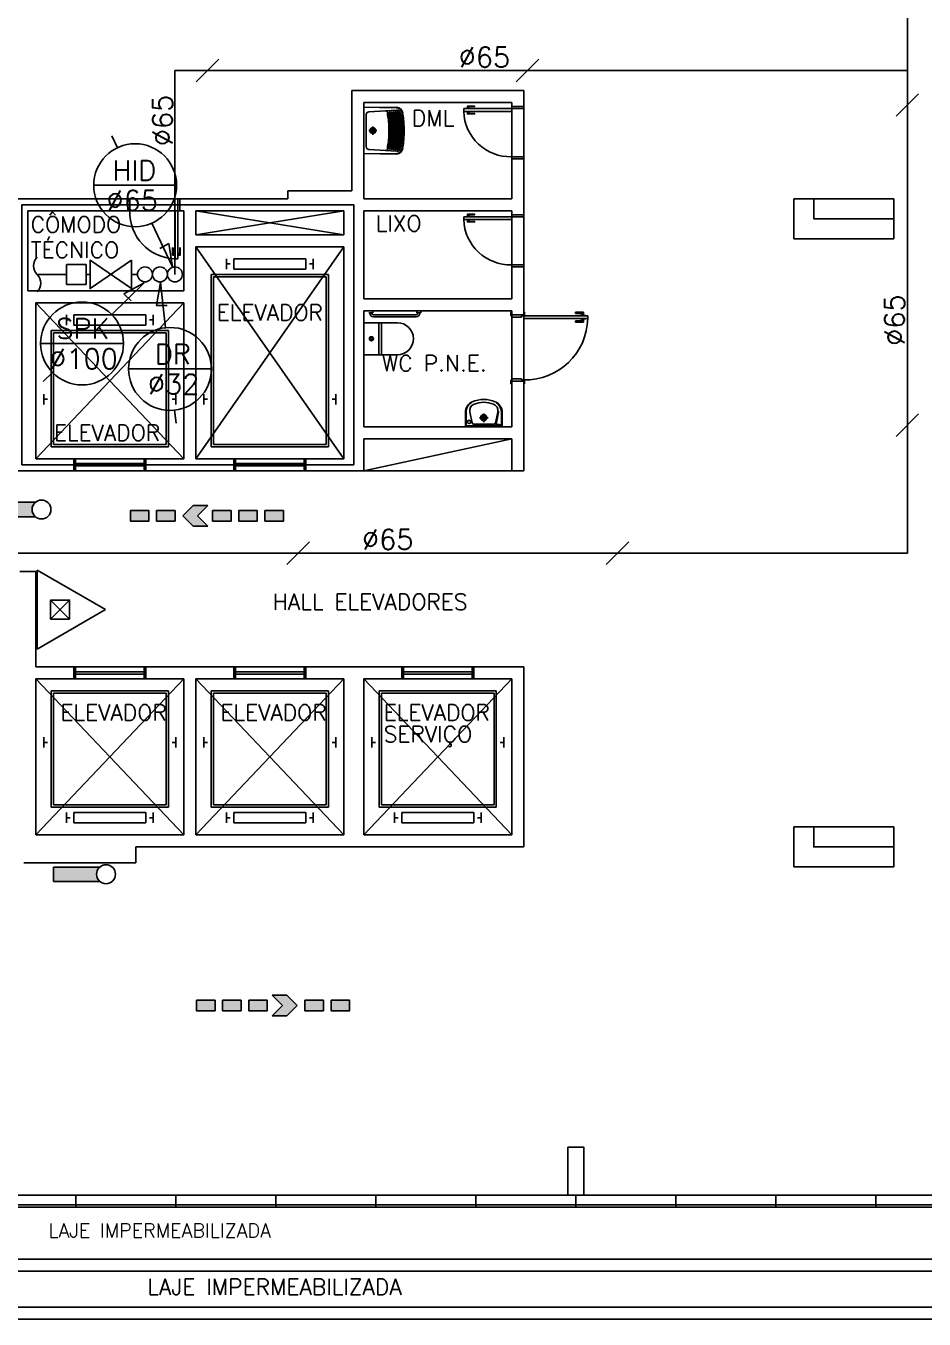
# Model space of a CAD drawing. Extents: x 544 to 914, y -40 to 56.
# Drawn here: x 724.94 to 736.17, y -8.07 to 8.09 of the extents above; entities that cross this region are included whole.
import ezdxf

# ---------------------------------------------------------------- set-up
doc = ezdxf.new("R2010")
doc.units = 0
doc.header["$LTSCALE"] = 0.5
doc.header["$MEASUREMENT"] = 0
doc.linetypes.add('LIN0', pattern=[0])
for name, color, linetype in [('A-01', 1, 'CONTINUOUS'), ('A-02', 2, 'CONTINUOUS'), ('A-03', 3, 'CONTINUOUS'), ('A-05', 5, 'CONTINUOUS'), ('A-07', 7, 'CONTINUOUS'), ('ARQ_BLK_ESQUADR', 1, 'CONTINUOUS'), ('ARQ_BLK_SANIT', 2, 'CONTINUOUS'), ('ARQ_MARCOS', 2, 'CONTINUOUS'), ('ARQ_PORTAS', 2, 'CONTINUOUS'), ('ARQ_SOLEIRAS', 1, 'CONTINUOUS'), ('BOMBEIRO', 220, 'CONTINUOUS'), ('COTASMKT', 170, 'CONTINUOUS'), ('DEFICIENTE', 2, 'CONTINUOUS'), ('DENVER_ARQ_EXE_BASE_DALOC001_E$0$TERRENO', 4, 'CONTINUOUS'), ('Especificações', 2, 'CONTINUOUS'), ('JANELA', 1, 'CONTINUOUS'), ('LIN02', 10, 'CONTINUOUS'), ('PORTA', 2, 'CONTINUOUS'), ('SAN', 2, 'CONTINUOUS'), ('SANITÁRIOS', 2, 'CONTINUOUS'), ('SPK', 14, 'CONTINUOUS'), ('TUBO', 240, 'CONTINUOUS'), ('Título', 3, 'CONTINUOUS'), ('área vendável', 4, 'CONTINUOUS')]:
    doc.layers.add(name, color=color, linetype=linetype)
doc.styles.add('SIMPLEX', font='simplex', dxfattribs={"height": 0.2})
doc.styles.add('T20', font='simplex.shx', dxfattribs={"height": 0.1})

# ---------------------------------------------------------------- blocks, each defined once
blk = doc.blocks.new('12010331')
at = {"layer": 'SANITÁRIOS'}
for p, q in [((0, 0.288), (0.408, 0.292)), ((0, 0.288), (0.408, 0.292)), ((0, 0.288), (0, 0)), ((0, 0.288), (0, 0)), ((0.03, 0.2), (0.03, 0)), ((0.03, 0.2), (0.03, 0)), ((0.064, 0.235), (0.413, 0.255)), ((0.064, 0.235), (0.413, 0.255)), ((0.408, 0.284), (0.198, 0.289)), ((0.408, 0.284), (0.198, 0.289)), ((0, -0.287), (0, 0)), ((0, -0.287), (0, 0)), ((0.03, -0.2), (0.03, 0)), ((0.03, -0.2), (0.03, 0)), ((0.061, 0), (0.163, 0)), ((0.061, 0), (0.163, 0)), ((0.112, 0.053), (0.112, 0)), ((0.112, 0.053), (0.112, 0)), ((0.112, -0.052), (0.112, 0)), ((0.112, -0.052), (0.112, 0)), ((0.314, 0.043), (0.314, 0)), ((0.314, 0.043), (0.314, 0)), ((0.314, -0.042), (0.314, 0)), ((0.314, -0.042), (0.314, 0)), ((0.329, 0.043), (0.329, 0)), ((0.329, 0.043), (0.329, 0)), ((0.329, -0.043), (0.329, 0)), ((0.329, -0.043), (0.329, 0)), ((0.337, 0.044), (0.337, 0)), ((0.337, 0.044), (0.337, 0)), ((0.337, -0.044), (0.337, 0)), ((0.337, -0.044), (0.337, 0)), ((0.351, 0.045), (0.351, 0)), ((0.351, 0.045), (0.351, 0)), ((0.351, -0.045), (0.351, 0)), ((0.351, -0.045), (0.351, 0)), ((0.36, 0.045), (0.36, 0)), ((0.36, 0.045), (0.36, 0)), ((0.36, -0.045), (0.36, 0)), ((0.36, -0.045), (0.36, 0)), ((0.374, 0.046), (0.374, 0)), ((0.374, 0.046), (0.374, 0)), ((0.374, -0.046), (0.374, 0)), ((0.374, -0.046), (0.374, 0)), ((0.383, 0.046), (0.383, 0)), ((0.383, 0.046), (0.383, 0)), ((0.383, -0.046), (0.383, 0)), ((0.383, -0.046), (0.383, 0)), ((0.397, 0.047), (0.397, 0)), ((0.397, 0.047), (0.397, 0)), ((0.397, -0.047), (0.397, 0)), ((0.397, -0.047), (0.397, 0)), ((0.406, 0.048), (0.406, 0)), ((0.406, 0.048), (0.406, 0)), ((0.406, -0.048), (0.406, 0)), ((0.406, -0.048), (0.406, 0)), ((0.42, 0.048), (0.42, 0)), ((0.42, 0.048), (0.42, 0)), ((0.42, -0.048), (0.42, 0)), ((0.42, -0.048), (0.42, 0)), ((0.429, 0.049), (0.429, 0)), ((0.429, 0.049), (0.429, 0)), ((0.429, -0.049), (0.429, 0)), ((0.429, -0.049), (0.429, 0)), ((0.443, 0.05), (0.443, 0)), ((0.443, 0.05), (0.443, 0)), ((0.443, -0.05), (0.443, 0)), ((0.443, -0.05), (0.443, 0)), ((0.452, 0.05), (0.452, 0)), ((0.452, 0.05), (0.452, 0)), ((0.452, -0.05), (0.452, 0)), ((0.452, -0.05), (0.452, 0)), ((0.466, 0.051), (0.466, 0)), ((0.466, 0.051), (0.466, 0)), ((0.466, -0.051), (0.466, 0)), ((0.466, -0.051), (0.466, 0)), ((0.475, 0.051), (0.475, 0)), ((0.475, 0.051), (0.475, 0)), ((0.475, -0.051), (0.475, 0)), ((0.475, -0.051), (0.475, 0)), ((0.496, 0.052), (0.496, 0)), ((0.496, 0.052), (0.496, 0)), ((0.496, -0.052), (0.496, 0)), ((0.496, -0.052), (0.496, 0)), ((0.503, 0.053), (0.503, 0)), ((0.503, 0.053), (0.503, 0)), ((0.503, -0.053), (0.503, 0)), ((0.503, -0.053), (0.503, 0)), ((0, -0.287), (0.408, -0.292)), ((0, -0.287), (0.408, -0.292)), ((0.064, -0.235), (0.413, -0.255)), ((0.064, -0.235), (0.413, -0.255)), ((0.408, -0.284), (0.198, -0.289)), ((0.408, -0.284), (0.198, -0.289))]:
    blk.add_line(p, q, dxfattribs=at)
for centre, radius, start, end in [((0.065, 0.2), 0.035, 93.2725, 180), ((0.065, 0.2), 0.035, 93.2725, 180), ((0.281, 0.232), 0.015, 332.7987, 91.8827), ((0.281, 0.232), 0.015, 332.7987, 91.8827), ((0.301, 0.223), 0.00725, 10.1891, 190.1891), ((0.301, 0.223), 0.00725, 10.1891, 190.1891), ((-1.047, -0.02), 1.363, 2.6088, 10.1891), ((-1.047, -0.02), 1.363, 2.6088, 10.1891), ((-1.047, -0.02), 1.377, 2.6143, 10.1891), ((-1.047, -0.02), 1.377, 2.6143, 10.1891), ((0.324, 0.225), 0.00725, 10.0901, 190.0901), ((0.324, 0.225), 0.00725, 10.0901, 190.0901), ((-1.047, -0.02), 1.386, 2.6175, 10.0901), ((-1.047, -0.02), 1.386, 2.6175, 10.0901), ((-1.047, -0.02), 1.4, 2.6228, 10.0901), ((-1.047, -0.02), 1.4, 2.6228, 10.0901), ((0.347, 0.226), 0.00725, 9.9943, 189.9943), ((0.347, 0.226), 0.00725, 9.9943, 189.9943), ((-1.047, -0.02), 1.409, 2.6258, 9.9943), ((-1.047, -0.02), 1.409, 2.6258, 9.9943), ((-1.047, -0.02), 1.423, 2.631, 9.9943), ((-1.047, -0.02), 1.423, 2.631, 9.9943), ((0.37, 0.228), 0.00725, 9.9016, 189.9016), ((0.37, 0.228), 0.00725, 9.9016, 189.9016), ((-1.047, -0.02), 1.432, 2.6339, 9.9016), ((-1.047, -0.02), 1.432, 2.6339, 9.9016), ((-1.047, -0.02), 1.446, 2.6389, 9.9016), ((-1.047, -0.02), 1.446, 2.6389, 9.9016), ((0.393, 0.23), 0.00725, 9.8118, 189.8118), ((0.393, 0.23), 0.00725, 9.8118, 189.8118), ((-1.047, -0.02), 1.455, 2.6418, 9.8118), ((-1.047, -0.02), 1.455, 2.6418, 9.8118), ((-1.047, -0.02), 1.469, 2.6466, 9.8118), ((-1.047, -0.02), 1.469, 2.6466, 9.8118), ((0.409, 0.214), 0.0778, 7.1681, 90.5673), ((0.409, 0.214), 0.0778, 7.1681, 90.5673), ((0.409, 0.214), 0.0706, 7.1681, 90.5673), ((0.409, 0.214), 0.0706, 7.1681, 90.5673), ((0.416, 0.231), 0.00725, 9.7249, 189.7249), ((0.416, 0.231), 0.00725, 9.7249, 189.7249), ((-1.047, -0.02), 1.478, 2.6494, 9.7249), ((-1.047, -0.02), 1.478, 2.6494, 9.7249), ((0.42, 0.219), 0.037, 3.6072, 101.5191), ((0.42, 0.219), 0.037, 3.6072, 101.5191), ((-1.047, -0.02), 1.492, 2.654, 9.7249), ((-1.047, -0.02), 1.492, 2.654, 9.7249), ((0.439, 0.233), 0.00725, 9.6406, 189.6406), ((0.439, 0.233), 0.00725, 9.6406, 189.6406), ((-1.047, -0.02), 1.501, 2.6567, 9.6406), ((-1.047, -0.02), 1.501, 2.6567, 9.6406), ((-1.047, -0.02), 1.515, 2.6613, 9.6406), ((-1.047, -0.02), 1.515, 2.6613, 9.6406), ((-1.047, -0.02), 1.524, 2.6639, 9.0833), ((-1.047, -0.02), 1.524, 2.6639, 9.0833), ((-1.047, -0.02), 1.545, 2.6703, 9.0049), ((-1.047, -0.02), 1.545, 2.6703, 9.0049), ((-1.047, -0.02), 1.552, 2.6724, 9.0049), ((-1.047, -0.02), 1.552, 2.6724, 9.0049), ((0.112, 0), 0.0362, 0, 180), ((0.112, 0), 0.0362, 0, 180), ((0.112, 0), 0.0362, 180, 0), ((0.112, 0), 0.0362, 180, 0), ((0.112, 0), 0.0205, 0, 180), ((0.112, 0), 0.0205, 0, 180), ((0.112, 0), 0.0205, 0, 180), ((0.112, 0), 0.0205, 0, 180), ((0.112, 0), 0.0205, 180, 0), ((0.112, 0), 0.0205, 180, 0), ((0.112, 0), 0.0205, 180, 0), ((0.112, 0), 0.0205, 180, 0), ((-1.047, 0.02), 1.363, 349.8109, 357.3912), ((-1.047, 0.02), 1.363, 349.8109, 357.3912), ((-1.047, 0.02), 1.377, 349.8109, 357.3857), ((-1.047, 0.02), 1.377, 349.8109, 357.3857), ((-1.047, 0.02), 1.386, 349.9099, 357.3825), ((-1.047, 0.02), 1.386, 349.9099, 357.3825), ((-1.047, 0.02), 1.4, 349.9099, 357.3772), ((-1.047, 0.02), 1.4, 349.9099, 357.3772), ((-1.047, 0.02), 1.409, 350.0057, 357.3742), ((-1.047, 0.02), 1.409, 350.0057, 357.3742), ((-1.047, 0.02), 1.423, 350.0057, 357.369), ((-1.047, 0.02), 1.423, 350.0057, 357.369), ((-1.047, 0.02), 1.432, 350.0984, 357.3661), ((-1.047, 0.02), 1.432, 350.0984, 357.3661), ((-1.047, 0.02), 1.446, 350.0984, 357.3611), ((-1.047, 0.02), 1.446, 350.0984, 357.3611), ((-1.047, 0.02), 1.455, 350.1882, 357.3582), ((-1.047, 0.02), 1.455, 350.1882, 357.3582), ((-1.047, 0.02), 1.469, 350.1882, 357.3534), ((-1.047, 0.02), 1.469, 350.1882, 357.3534), ((-1.047, 0.02), 1.478, 350.2751, 357.3506), ((-1.047, 0.02), 1.478, 350.2751, 357.3506), ((-1.047, 0.02), 1.492, 350.2751, 357.346), ((-1.047, 0.02), 1.492, 350.2751, 357.346), ((-1.047, 0.02), 1.501, 350.3594, 357.3433), ((-1.047, 0.02), 1.501, 350.3594, 357.3433), ((-1.047, 0.02), 1.515, 350.3594, 357.3387), ((-1.047, 0.02), 1.515, 350.3594, 357.3387), ((-1.047, 0.02), 1.524, 350.9167, 357.3361), ((-1.047, 0.02), 1.524, 350.9167, 357.3361), ((-1.047, 0.02), 1.545, 350.9951, 357.3297), ((-1.047, 0.02), 1.545, 350.9951, 357.3297), ((-1.047, 0.02), 1.552, 350.9951, 357.3276), ((-1.047, 0.02), 1.552, 350.9951, 357.3276), ((0.065, -0.2), 0.035, 180, 266.7275), ((0.065, -0.2), 0.035, 180, 266.7275), ((0.281, -0.232), 0.015, 268.1173, 27.2013), ((0.281, -0.232), 0.015, 268.1173, 27.2013), ((0.301, -0.223), 0.00725, 169.8109, 349.8109), ((0.301, -0.223), 0.00725, 169.8109, 349.8109), ((0.324, -0.225), 0.00725, 169.9099, 349.9099), ((0.324, -0.225), 0.00725, 169.9099, 349.9099), ((0.347, -0.226), 0.00725, 170.0057, 350.0057), ((0.347, -0.226), 0.00725, 170.0057, 350.0057), ((0.37, -0.228), 0.00725, 170.0984, 350.0984), ((0.37, -0.228), 0.00725, 170.0984, 350.0984), ((0.393, -0.23), 0.00725, 170.1882, 350.1882), ((0.393, -0.23), 0.00725, 170.1882, 350.1882), ((0.409, -0.214), 0.0778, 269.4327, 352.8319), ((0.409, -0.214), 0.0706, 269.4327, 352.8319), ((0.409, -0.214), 0.0778, 269.4327, 352.8319), ((0.409, -0.214), 0.0706, 269.4327, 352.8319), ((0.416, -0.231), 0.00725, 170.2751, 350.2751), ((0.416, -0.231), 0.00725, 170.2751, 350.2751), ((0.42, -0.219), 0.037, 258.4809, 356.3928), ((0.42, -0.219), 0.037, 258.4809, 356.3928), ((0.439, -0.233), 0.00725, 170.3594, 350.3594), ((0.439, -0.233), 0.00725, 170.3594, 350.3594)]:
    blk.add_arc(centre, radius, start, end, dxfattribs=at)
blk = doc.blocks.new('12110333')
at = {"layer": 'PORTA', "color": 1}
for p, q in [((-0.031, 0.746), (0.008, 0.746)), ((-0.031, 0.648), (-0.031, 0.746)), ((-0.017, 0.648), (-0.031, 0.648)), ((-0.017, 0.732), (-0.017, 0.662)), ((0.008, 0.732), (-0.017, 0.732)), ((-0.017, 0.662), (-0.017, 0.648)), ((-0.017, 0.662), (-0.017, 0.662)), ((0.008, 0.774), (0.015, 0.774)), ((0.008, 0.774), (0.008, 0.704)), ((0.008, 0.704), (0.015, 0.704)), ((0.052, 0.774), (0.045, 0.774)), ((0.052, 0.704), (0.045, 0.704)), ((0.052, 0.774), (0.052, 0.704)), ((0.091, 0.746), (0.052, 0.746)), ((0.052, 0.732), (0.077, 0.732)), ((0.077, 0.732), (0.077, 0.662)), ((0.077, 0.662), (0.077, 0.662)), ((0.077, 0.662), (0.077, 0.648)), ((0.091, 0.648), (0.077, 0.648)), ((0.091, 0.648), (0.091, 0.746)), ((0.815, 0), (0.015, 0)), ((0.8, -0.15), (0.03, -0.15))]:
    blk.add_line(p, q, dxfattribs=at)
at = {"layer": 'PORTA'}
for p, q in [((-0.035, 0.005), (-0.035, 0)), ((-0.03, 0.01), (0.01, 0.01)), ((0, 0), (0.015, 0)), ((0.015, 0), (0.015, -0.03)), ((0.815, 0.005), (0.815, 0)), ((0.83, 0), (0.815, 0)), ((0.815, 0), (0.815, -0.03)), ((0.86, 0.01), (0.82, 0.01)), ((0.865, 0.005), (0.865, 0)), ((-0.035, -0.15), (-0.035, -0.15)), ((-0.035, -0.15), (-0.035, -0.155)), ((-0.03, -0.16), (0.01, -0.16)), ((0, -0.15), (0.03, -0.15)), ((0.03, -0.03), (0.015, -0.03)), ((0.015, -0.03), (0.03, -0.03)), ((0.015, -0.15), (0.015, -0.155)), ((0.03, -0.03), (0.03, -0.15)), ((0.815, -0.03), (0.8, -0.03)), ((0.8, -0.03), (0.815, -0.03)), ((0.8, -0.03), (0.8, -0.15)), ((0.83, -0.15), (0.8, -0.15)), ((0.815, -0.15), (0.815, -0.155)), ((0.86, -0.16), (0.82, -0.16)), ((0.865, -0.15), (0.865, -0.155)), ((0.865, -0.15), (0.865, -0.15))]:
    blk.add_line(p, q, dxfattribs=at)
at = {"layer": 'PORTA', "color": 3}
blk.add_lwpolyline([(0.015, 0), (0.015, 0.8), (0.045, 0.8), (0.045, 0)], close=True, dxfattribs=at)
at = {"layer": 'PORTA', "color": 1}
blk.add_arc((0.03, 0.015), 0.785, 358.9053, 88.9053, dxfattribs=at)
at = {"layer": 'PORTA'}
for centre, start, end in [((-0.03, 0.005), 90, 180), ((0.01, 0.005), 0, 90), ((0.82, 0.005), 90, 180), ((0.86, 0.005), 0, 90), ((-0.03, -0.155), 180, 270), ((0.01, -0.155), 270, 0), ((0.82, -0.155), 180, 270), ((0.86, -0.155), 270, 0)]:
    blk.add_arc(centre, 0.005, start, end, dxfattribs=at)
blk = doc.blocks.new('porta_122')
at = {"layer": 'ARQ_PORTAS', "color": 1}
for points in [[(0, 0.528), (-0.003, 0.528), (-0.003, 0.535), (-0.025, 0.535), (-0.025, 0.465), (-0.03, 0.465), (-0.03, 0.555), (-0.003, 0.555), (-0.003, 0.563), (0, 0.563)], [(-0.025, 0.535), (-0.025, 0.555)], [(-0.003, 0.535), (-0.003, 0.555)], [(0.035, 0.528), (0.038, 0.528), (0.038, 0.535), (0.06, 0.535), (0.06, 0.465), (0.065, 0.465), (0.065, 0.555), (0.038, 0.555), (0.038, 0.563), (0.035, 0.563)], [(0.038, 0.535), (0.038, 0.555)], [(0.06, 0.535), (0.06, 0.555)]]:
    blk.add_lwpolyline(points, dxfattribs=at)
at = {"layer": 'ARQ_PORTAS'}
blk.add_lwpolyline([(0, 0.6), (0.035, 0.6), (0.035, 0), (0, 0)], close=True, dxfattribs=at)
at = {"layer": 'ARQ_PORTAS', "color": 1}
blk.add_arc((0.018, 0.018), 0.583, 358.2792, 88.2792, dxfattribs=at)
blk = doc.blocks.new('12010311')
at = {"layer": 'SAN'}
for p, q in [((0.181, 0.23), (0, 0.23)), ((0, 0.23), (0, 0)), ((0.187, 0.22), (0.01, 0.22)), ((0.01, 0.22), (0.01, 0)), ((0.051, 0.147), (0.184, 0.175)), ((0, -0.23), (0, 0)), ((0.01, -0.22), (0.01, 0)), ((0.031, 0.122), (0.031, 0)), ((0.031, -0.122), (0.031, 0)), ((0.059, 0), (0.166, 0)), ((0.112, -0.054), (0.112, 0.054)), ((0.037, -0.159), (0.034, -0.165)), ((0.038, -0.14), (0.036, -0.142)), ((0.041, -0.143), (0.041, -0.146)), ((0.046, -0.146), (0.046, -0.148)), ((0.051, -0.147), (0.184, -0.175)), ((0.054, -0.158), (0.182, -0.185)), ((0.055, -0.153), (0.182, -0.184)), ((0.181, -0.23), (0, -0.23)), ((0.187, -0.22), (0.01, -0.22)), ((0.026, -0.215), (0.026, -0.168)), ((0.032, -0.171), (0.026, -0.215))]:
    blk.add_line(p, q, dxfattribs=at)
for centre, radius in [((0.061, 0.184), 0.0204), ((0.112, 0), 0.0383), ((0.112, 0), 0.0256)]:
    blk.add_circle(centre, radius, dxfattribs=at)
for centre, radius, start, end in [((0.181, 0.087), 0.143, 23.816, 90), ((0.202, 0.09), 0.0869, 21.6656, 101.7028), ((0.187, 0.087), 0.133, 29.8693, 90), ((0.056, 0.122), 0.0256, 101.7028, 180), ((-0.024, 0), 0.33, 338.3344, 21.6656), ((-0.016, 0), 0.358, 0, 23.816), ((0.061, -0.168), 0.0358, 135, 180), ((0.056, -0.122), 0.0256, 180, 258.2972), ((0.015, -0.146), 0.0256, 329.1803, 0), ((0.056, -0.148), 0.0102, 180, 258.2972), ((0.056, -0.148), 0.00511, 168.2972, 258.2972), ((0.181, -0.087), 0.143, 270, 336.184), ((0.202, -0.09), 0.0869, 258.2972, 338.3344), ((0.187, -0.087), 0.133, 270, 330.1307), ((-0.016, 0), 0.358, 336.184, 0), ((0.047, -0.173), 0.0153, 149.1803, 171.932), ((0.205, -0.09), 0.0971, 256.2468, 263.6068), ((0.202, -0.09), 0.0971, 258.2972, 265.6572)]:
    blk.add_arc(centre, radius, start, end, dxfattribs=at)
blk = doc.blocks.new('p-vas1')
at = {"layer": 'SAN'}
for p, q in [((0.19, 0), (-0.19, 0)), ((-0.2, -0.01), (-0.2, -0.42)), ((0.2, -0.01), (0.2, -0.42)), ((0.2, -0.223), (-0.2, -0.223)), ((0.19, -0.19), (-0.19, -0.19))]:
    blk.add_line(p, q, dxfattribs=at)
for radius in [0.025, 0.015]:
    blk.add_circle((0, -0.095), radius, dxfattribs=at)
for centre, radius, start, end in [((-0.19, -0.01), 0.01, 90, 180), ((0.19, -0.01), 0.01, 0, 90), ((-0.19, -0.18), 0.01, 180, 270), ((0.19, -0.18), 0.01, 270, 0), ((0, -0.42), 0.2, 180, 0)]:
    blk.add_arc(centre, radius, start, end, dxfattribs=at)
blk = doc.blocks.new('PO')
at = {"layer": 'SPK', "color": 220}
for p, q in [((0.048, 0.579), (-0.445, -0.274)), ((0.541, -0.274), (0.048, 0.579)), ((-0.071, 0.129), (0.166, -0.108)), ((0.166, 0.129), (-0.071, -0.108)), ((-0.445, -0.274), (0.541, -0.274))]:
    blk.add_line(p, q, dxfattribs=at)
blk.add_lwpolyline([(0.166, 0.129), (-0.071, 0.129), (-0.071, -0.108), (0.166, -0.108)], close=True, dxfattribs=at)
blk = doc.blocks.new('BALIZAMENTO')
at = {"layer": 'BOMBEIRO'}
blk.add_hatch(color=256, dxfattribs=at).paths.add_polyline_path([(0.00072, -0.00061, -0.219153), (0, -0.00094, -0.219153), (-0.00072, -0.00061), (-0.00072, -0.00524), (0.00072, -0.00524)])
for p, q in [((-0.00072, -0.00061), (-0.00072, -0.00524)), ((0.00072, -0.00524), (0.00072, -0.00061)), ((-0.00072, -0.00524), (0.00072, -0.00524))]:
    blk.add_line(p, q, dxfattribs=at)
for points in [[(0.0008, -0.00633), (-0.00226, -0.00633), (-0.00226, -0.00746), (0.0008, -0.00746)], [(0.0008, -0.00746), (0.0008, -0.00834), (0.00329, -0.0069), (0.0008, -0.00546), (0.0008, -0.00633)]]:
    blk.add_lwpolyline(points, dxfattribs=at)
blk.add_circle((0, 0), 0.000945, dxfattribs=at)
blk = doc.blocks.new('LUZ')
at = {"layer": 'BOMBEIRO'}
blk.add_hatch(color=256, dxfattribs=at).paths.add_polyline_path([(-0.00061, -0.00072, -0.219153), (-0.00094, 0, -0.219153), (-0.00061, 0.00072), (-0.00524, 0.00072), (-0.00524, -0.00072)])
for p, q in [((-0.00524, 0.00072), (-0.00524, -0.00072)), ((-0.00061, 0.00072), (-0.00524, 0.00072)), ((-0.00524, -0.00072), (-0.00061, -0.00072))]:
    blk.add_line(p, q, dxfattribs=at)
blk.add_circle((0, 0), 0.000945, dxfattribs=at)
blk = doc.blocks.new('sup')
at = {"layer": 'BOMBEIRO'}
blk.add_line((-0.141, -0.141), (0.141, 0.141), dxfattribs=at)
blk = doc.blocks.new('DIRECAO')
at = {"layer": 'BOMBEIRO'}
h = blk.add_hatch(color=256, dxfattribs=at)
h.paths.add_polyline_path([(-0.00709, 0.00053), (-0.00709, -0.00053), (-0.00523, -0.00053), (-0.00523, 0.00053)])
h.paths.add_polyline_path([(-0.00262, -0.00053), (-0.00262, 0.00053), (-0.00447, 0.00053), (-0.00447, -0.00053)])
h.paths.add_polyline_path([(0, -0.00053), (0, 0.00053), (-0.00186, 0.00053), (-0.00186, -0.00053)])
h.paths.add_polyline_path([(0.00151, 0), (0.00047, -0.00104), (0.00195, -0.00104), (0.00299, 0), (0.00195, 0.00104), (0.00047, 0.00104)])
h.paths.add_polyline_path([(0.00561, 0.00053), (0.00375, 0.00053), (0.00375, -0.00053), (0.00561, -0.00053)])
h.paths.add_polyline_path([(0.00823, 0.00053), (0.00637, 0.00053), (0.00637, -0.00053), (0.00823, -0.00053)])
for p, q in [((0.00047, 0.00104), (0.00195, 0.00104)), ((0.00047, 0.00104), (0.00151, 0)), ((0.00047, -0.00104), (0.00151, 0)), ((0.00299, 0), (0.00195, 0.00104)), ((0.00299, 0), (0.00195, -0.00104)), ((0.00047, -0.00104), (0.00195, -0.00104))]:
    blk.add_line(p, q, dxfattribs=at)
for points in [[(-0.00709, -0.00053), (-0.00523, -0.00053), (-0.00523, 0.00053), (-0.00709, 0.00053)], [(-0.00447, -0.00053), (-0.00262, -0.00053), (-0.00262, 0.00053), (-0.00447, 0.00053)], [(-0.00186, -0.00053), (0, -0.00053), (0, 0.00053), (-0.00186, 0.00053)], [(0.00375, -0.00053), (0.00561, -0.00053), (0.00561, 0.00053), (0.00375, 0.00053)], [(0.00637, -0.00053), (0.00823, -0.00053), (0.00823, 0.00053), (0.00637, 0.00053)]]:
    blk.add_lwpolyline(points, close=True, dxfattribs=at)

msp = doc.modelspace()

# ---------------------------------------------------------------- linework, layer by layer
at = {"layer": 'A-01'}
for p, q in [((727.068, 5.478), (728.918, 5.778)), ((727.068, 5.778), (728.918, 5.478)), ((728.918, 2.678), (727.068, 5.328)), ((727.068, 2.678), (728.918, 5.328)), ((726.918, 2.678), (725.068, 4.628)), ((725.068, 2.678), (726.918, 4.628)), ((726.918, -0.072), (725.068, -2.022)), ((725.068, -0.072), (726.918, -2.022)), ((728.918, -0.072), (727.068, -2.022)), ((727.068, -0.072), (728.918, -2.022)), ((731.018, -0.072), (729.168, -2.022)), ((729.168, -0.072), (731.018, -2.022)), ((741.318, -6.522), (722.729, -6.522)), ((739.468, -8.072), (724.168, -8.072)), ((739.318, -7.922), (724.318, -7.922))]:
    msp.add_line(p, q, dxfattribs=at)
at = {"layer": 'A-02'}
for p, q in [((727.542, 5.049), (727.542, 5.178)), ((727.542, 5.178), (728.443, 5.178)), ((728.443, 5.049), (728.443, 5.178)), ((727.542, 5.049), (728.443, 5.049)), ((727.26, 4.979), (728.725, 4.979)), ((727.26, 4.979), (727.26, 2.828)), ((727.288, 4.952), (728.698, 4.952)), ((727.288, 4.952), (727.288, 2.856)), ((728.698, 4.952), (728.698, 2.856)), ((728.725, 4.979), (728.725, 2.828)), ((725.542, 4.349), (725.542, 4.478)), ((725.542, 4.478), (726.443, 4.478)), ((726.443, 4.349), (726.443, 4.478)), ((725.26, 4.279), (726.725, 4.279)), ((725.26, 4.279), (725.26, 2.828)), ((725.288, 4.252), (726.698, 4.252)), ((725.288, 4.252), (725.288, 2.856)), ((725.542, 4.349), (726.443, 4.349)), ((726.698, 4.252), (726.698, 2.856)), ((726.725, 4.279), (726.725, 2.828)), ((729.168, 2.528), (731.018, 2.928)), ((725.26, 2.828), (726.725, 2.828)), ((725.288, 2.856), (726.698, 2.856)), ((727.26, 2.828), (728.725, 2.828)), ((727.288, 2.856), (728.698, 2.856)), ((729.168, 2.528), (731.018, 2.528)), ((725.26, -1.673), (725.26, -0.222)), ((725.26, -0.222), (726.725, -0.222)), ((725.288, -1.645), (725.288, -0.25)), ((725.288, -0.25), (726.698, -0.25)), ((726.698, -1.645), (726.698, -0.25)), ((726.725, -1.673), (726.725, -0.222)), ((727.26, -1.673), (727.26, -0.222)), ((727.26, -0.222), (728.725, -0.222)), ((727.288, -1.645), (727.288, -0.25)), ((727.288, -0.25), (728.698, -0.25)), ((728.698, -1.645), (728.698, -0.25)), ((728.725, -1.673), (728.725, -0.222)), ((729.36, -1.673), (729.36, -0.222)), ((729.36, -0.222), (730.825, -0.222)), ((729.388, -1.645), (729.388, -0.25)), ((729.388, -0.25), (730.798, -0.25)), ((730.798, -1.645), (730.798, -0.25)), ((730.825, -1.673), (730.825, -0.222)), ((725.26, -1.673), (726.725, -1.673)), ((725.288, -1.645), (726.698, -1.645)), ((725.542, -1.742), (725.542, -1.872)), ((725.542, -1.742), (726.443, -1.742)), ((726.443, -1.742), (726.443, -1.872)), ((727.26, -1.673), (728.725, -1.673)), ((727.288, -1.645), (728.698, -1.645)), ((727.542, -1.742), (727.542, -1.872)), ((727.542, -1.742), (728.443, -1.742)), ((728.443, -1.742), (728.443, -1.872)), ((729.36, -1.673), (730.825, -1.673)), ((729.388, -1.645), (730.798, -1.645)), ((729.642, -1.742), (729.642, -1.872)), ((729.642, -1.742), (730.543, -1.742)), ((730.543, -1.742), (730.543, -1.872)), ((725.542, -1.872), (726.443, -1.872)), ((727.542, -1.872), (728.443, -1.872)), ((729.642, -1.872), (730.543, -1.872))]:
    msp.add_line(p, q, dxfattribs=at)
at = {"layer": 'A-03'}
for p, q in [((727.45, 5.049), (727.45, 5.178)), ((728.536, 5.049), (728.536, 5.178)), ((727.496, 5.113), (727.45, 5.113)), ((728.49, 5.113), (728.536, 5.113)), ((725.45, 4.349), (725.45, 4.478)), ((725.496, 4.413), (725.45, 4.413)), ((726.49, 4.413), (726.536, 4.413)), ((726.536, 4.349), (726.536, 4.478)), ((725.168, 3.358), (725.168, 3.487)), ((725.214, 3.422), (725.168, 3.422)), ((726.772, 3.422), (726.818, 3.422)), ((726.818, 3.358), (726.818, 3.487)), ((727.168, 3.358), (727.168, 3.487)), ((727.214, 3.422), (727.168, 3.422)), ((728.772, 3.422), (728.818, 3.422)), ((728.818, 3.358), (728.818, 3.487)), ((725.168, -0.801), (725.168, -0.931)), ((726.818, -0.801), (726.818, -0.931)), ((727.168, -0.801), (727.168, -0.931)), ((728.818, -0.801), (728.818, -0.931)), ((729.268, -0.801), (729.268, -0.931)), ((730.918, -0.801), (730.918, -0.931)), ((725.214, -0.866), (725.168, -0.866)), ((726.772, -0.866), (726.818, -0.866)), ((727.214, -0.866), (727.168, -0.866)), ((728.772, -0.866), (728.818, -0.866)), ((729.314, -0.866), (729.268, -0.866)), ((730.872, -0.866), (730.918, -0.866)), ((725.45, -1.742), (725.45, -1.872)), ((726.536, -1.742), (726.536, -1.872)), ((727.45, -1.742), (727.45, -1.872)), ((728.536, -1.742), (728.536, -1.872)), ((729.55, -1.742), (729.55, -1.872)), ((730.636, -1.742), (730.636, -1.872)), ((725.496, -1.807), (725.45, -1.807)), ((726.49, -1.807), (726.536, -1.807)), ((727.496, -1.807), (727.45, -1.807)), ((728.49, -1.807), (728.536, -1.807)), ((729.596, -1.807), (729.55, -1.807)), ((730.59, -1.807), (730.636, -1.807)), ((725.568, -6.522), (725.568, -6.672)), ((726.818, -6.522), (726.818, -6.672)), ((728.068, -6.522), (728.068, -6.672)), ((729.318, -6.522), (729.318, -6.672)), ((730.568, -6.522), (730.568, -6.672)), ((731.818, -6.522), (731.818, -6.672)), ((733.068, -6.522), (733.068, -6.672)), ((734.318, -6.522), (734.318, -6.672)), ((735.568, -6.522), (735.568, -6.672)), ((741.468, -6.672), (722.635, -6.672)), ((741.438, -6.642), (722.654, -6.642)), ((739.268, -7.322), (722.227, -7.322)), ((739.418, -7.472), (722.132, -7.472))]:
    msp.add_line(p, q, dxfattribs=at)
at = {"layer": 'A-05'}
for p, q in [((729.018, 6.028), (729.018, 7.278)), ((729.018, 7.278), (731.168, 7.278)), ((731.168, 7.078), (731.168, 7.278)), ((729.168, 7.128), (729.168, 5.928)), ((729.168, 7.128), (731.018, 7.128)), ((731.018, 7.128), (731.018, 7.078)), ((731.018, 7.078), (731.168, 7.078)), ((731.018, 6.428), (731.018, 5.928)), ((731.018, 6.428), (731.168, 6.428)), ((731.168, 5.728), (731.168, 6.428)), ((728.218, 6.028), (729.018, 6.028)), ((728.218, 6.028), (728.218, 5.928)), ((717.258, 5.928), (726.218, 5.928)), ((726.218, 5.778), (726.218, 5.928)), ((726.868, 5.928), (728.218, 5.928)), ((726.868, 5.778), (726.868, 5.928)), ((729.168, 5.928), (731.018, 5.928)), ((734.543, 5.428), (734.543, 5.928)), ((734.543, 5.928), (734.793, 5.928)), ((724.968, 5.778), (724.968, 4.778)), ((726.218, 5.778), (724.968, 5.778)), ((726.918, 5.778), (726.868, 5.778)), ((726.918, 4.778), (726.918, 5.778)), ((727.068, 5.778), (727.068, 5.478)), ((728.918, 5.778), (727.068, 5.778)), ((728.918, 5.478), (728.918, 5.778)), ((729.168, 5.778), (729.168, 4.678)), ((731.018, 5.778), (729.168, 5.778)), ((731.018, 5.728), (731.018, 5.778)), ((731.018, 5.728), (731.168, 5.728)), ((735.793, 5.678), (735.793, 5.428)), ((728.918, 5.478), (727.068, 5.478)), ((735.793, 5.428), (734.543, 5.428)), ((728.918, 5.328), (727.068, 5.328)), ((727.068, 5.328), (727.068, 2.678)), ((728.918, 2.678), (728.918, 5.328)), ((731.018, 4.678), (731.018, 5.078)), ((731.018, 5.078), (731.168, 5.078)), ((731.168, 4.478), (731.168, 5.078)), ((726.918, 4.778), (724.968, 4.778)), ((726.918, 4.628), (725.068, 4.628)), ((725.068, 4.628), (725.068, 2.678)), ((726.918, 2.678), (726.918, 4.628)), ((729.168, 4.678), (731.018, 4.678)), ((729.168, 4.528), (729.168, 3.078)), ((731.018, 4.528), (729.168, 4.528)), ((731.018, 4.478), (731.018, 4.528)), ((731.168, 4.478), (731.018, 4.478)), ((731.018, 3.078), (731.018, 3.648)), ((731.168, 3.648), (731.018, 3.648)), ((731.168, 2.528), (731.168, 3.648)), ((729.168, 3.078), (731.018, 3.078)), ((729.168, 2.928), (729.168, 2.528)), ((729.168, 2.928), (731.018, 2.928)), ((731.018, 2.528), (731.018, 2.928)), ((725.068, 2.678), (725.543, 2.678)), ((725.543, 2.678), (725.543, 2.528)), ((726.443, 2.678), (726.918, 2.678)), ((726.443, 2.678), (726.443, 2.528)), ((727.068, 2.678), (727.543, 2.678)), ((727.543, 2.678), (727.543, 2.528)), ((728.443, 2.678), (728.918, 2.678)), ((728.443, 2.678), (728.443, 2.528)), ((724.818, 2.528), (725.543, 2.528)), ((726.443, 2.528), (727.543, 2.528)), ((728.443, 2.528), (729.168, 2.528)), ((731.018, 2.528), (731.168, 2.528)), ((724.868, 1.268), (725.068, 1.268)), ((725.068, 0.078), (725.068, 1.268)), ((725.068, 0.078), (725.543, 0.078)), ((725.543, -0.072), (725.543, 0.078)), ((726.443, 0.078), (727.543, 0.078)), ((726.443, -0.072), (726.443, 0.078)), ((727.543, -0.072), (727.543, 0.078)), ((728.443, 0.078), (729.643, 0.078)), ((728.443, -0.072), (728.443, 0.078)), ((729.643, -0.072), (729.643, 0.078)), ((730.543, 0.078), (731.168, 0.078)), ((730.543, -0.072), (730.543, 0.078)), ((731.168, 0.078), (731.168, -2.172)), ((725.068, -2.022), (725.068, -0.072)), ((725.068, -0.072), (725.543, -0.072)), ((726.443, -0.072), (726.918, -0.072)), ((726.918, -0.072), (726.918, -2.022)), ((727.068, -2.022), (727.068, -0.072)), ((727.068, -0.072), (727.543, -0.072)), ((728.443, -0.072), (728.918, -0.072)), ((728.918, -0.072), (728.918, -2.022)), ((729.168, -2.022), (729.168, -0.072)), ((729.168, -0.072), (729.643, -0.072)), ((730.543, -0.072), (731.018, -0.072)), ((731.018, -0.072), (731.018, -2.022)), ((734.543, -2.422), (734.543, -1.922)), ((734.543, -1.922), (734.793, -1.922)), ((725.068, -2.022), (726.918, -2.022)), ((727.068, -2.022), (728.918, -2.022)), ((729.168, -2.022), (731.018, -2.022)), ((726.318, -2.172), (731.168, -2.172)), ((726.318, -2.372), (726.318, -2.172)), ((735.793, -2.172), (735.793, -2.422)), ((724.918, -2.372), (726.318, -2.372)), ((735.793, -2.422), (734.543, -2.422))]:
    msp.add_line(p, q, dxfattribs=at)
at = {"layer": 'A-07'}
for points in [[(735.793, 5.928), (735.793, 5.678), (734.793, 5.678), (734.793, 5.928)], [(735.793, -1.922), (735.793, -2.172), (734.793, -2.172), (734.793, -1.922)], [(731.718, -5.922), (731.918, -5.922), (731.918, -6.522), (731.718, -6.522)]]:
    msp.add_lwpolyline(points, close=True, dxfattribs=at)
at = {"layer": 'ARQ_MARCOS'}
for p, q in [((731.018, 7.078), (731.018, 7.053)), ((731.018, 7.053), (731.168, 7.053)), ((731.168, 7.053), (731.168, 7.078)), ((731.018, 6.428), (731.018, 6.453)), ((731.018, 6.453), (731.168, 6.453)), ((731.168, 6.453), (731.168, 6.428)), ((726.243, 5.928), (726.218, 5.928)), ((726.243, 5.778), (726.243, 5.928)), ((726.843, 5.778), (726.843, 5.928)), ((726.843, 5.928), (726.868, 5.928)), ((726.218, 5.778), (726.243, 5.778)), ((726.868, 5.778), (726.843, 5.778)), ((731.018, 5.728), (731.018, 5.703)), ((731.018, 5.703), (731.168, 5.703)), ((731.168, 5.703), (731.168, 5.728)), ((731.018, 5.078), (731.018, 5.103)), ((731.018, 5.103), (731.168, 5.103)), ((731.168, 5.103), (731.168, 5.078))]:
    msp.add_line(p, q, dxfattribs=at)
at = {"layer": 'ARQ_SOLEIRAS'}
for p, q in [((731.018, 7.053), (731.018, 6.453)), ((731.168, 7.053), (731.168, 6.453)), ((726.843, 5.928), (726.243, 5.928)), ((726.843, 5.778), (726.243, 5.778)), ((731.018, 5.703), (731.018, 5.103)), ((731.168, 5.703), (731.168, 5.103))]:
    msp.add_line(p, q, dxfattribs=at)
at = {"layer": 'COTASMKT'}
for p, q in [((726.088, 6.564), (726.019, 6.712)), ((726.827, 6.096), (725.792, 6.096)), ((726.776, 5.077), (726.519, 5.623)), ((726.729, 5.366), (726.618, 5.306)), ((726.776, 5.077), (726.729, 5.366)), ((726.424, 4.877), (726.017, 4.48)), ((726.424, 4.877), (726.166, 4.738)), ((726.625, 4.881), (726.576, 4.592)), ((726.625, 4.881), (726.688, 4.316)), ((726.166, 4.738), (726.259, 4.653)), ((726.576, 4.592), (726.711, 4.592)), ((726.164, 4.119), (725.128, 4.119)), ((725.276, 3.757), (725.159, 3.643)), ((727.263, 3.801), (726.227, 3.801)), ((726.803, 3.287), (726.821, 3.125))]:
    msp.add_line(p, q, dxfattribs=at)
for centre in [(726.309, 6.096), (725.646, 4.119), (726.745, 3.801)]:
    msp.add_circle(centre, 0.518, dxfattribs=at)
at = {"layer": 'DEFICIENTE'}
for p, q in [((729.281, 4.503), (729.281, 4.528)), ((729.831, 4.503), (729.831, 4.528)), ((729.881, 4.503), (729.881, 4.528)), ((729.281, 4.503), (729.231, 4.503)), ((729.823, 4.478), (729.288, 4.478)), ((729.823, 4.453), (729.288, 4.453)), ((729.831, 4.503), (729.881, 4.503)), ((729.843, 4.498), (729.843, 4.503)), ((729.868, 4.498), (729.868, 4.503))]:
    msp.add_line(p, q, dxfattribs=at)
for centre, radius, start, end in [((729.288, 4.498), 0.045, 180, 270), ((729.288, 4.498), 0.02, 180, 270), ((729.823, 4.498), 0.02, 270, 0), ((729.823, 4.498), 0.045, 270, 0)]:
    msp.add_arc(centre, radius, start, end, dxfattribs=at)
at = {"layer": 'DENVER_ARQ_EXE_BASE_DALOC001_E$0$TERRENO', "color": 240}
for p, q in [((725.085, 4.982), (725.45, 4.982)), ((725.695, 4.979), (725.745, 4.979)), ((726.339, 4.982), (726.265, 4.982))]:
    msp.add_line(p, q, dxfattribs=at)
at = {"layer": 'JANELA', "color": 2}
for p, q in [((725.543, 2.678), (725.563, 2.678)), ((725.563, 2.678), (725.563, 2.528)), ((725.563, 2.618), (726.423, 2.618)), ((725.563, 2.588), (726.423, 2.588)), ((726.443, 2.678), (726.423, 2.678)), ((726.423, 2.678), (726.423, 2.528)), ((727.543, 2.678), (727.563, 2.678)), ((727.563, 2.678), (727.563, 2.528)), ((727.563, 2.618), (728.423, 2.618)), ((727.563, 2.588), (728.423, 2.588)), ((728.443, 2.678), (728.423, 2.678)), ((728.423, 2.678), (728.423, 2.528)), ((725.563, 2.528), (725.543, 2.528)), ((726.423, 2.528), (726.443, 2.528)), ((727.563, 2.528), (727.543, 2.528)), ((728.423, 2.528), (728.443, 2.528)), ((725.543, 0.078), (725.563, 0.078)), ((725.563, 0.078), (725.563, -0.072)), ((725.563, 0.018), (726.423, 0.018)), ((726.443, 0.078), (726.423, 0.078)), ((726.423, 0.078), (726.423, -0.072)), ((727.543, 0.078), (727.563, 0.078)), ((727.563, 0.078), (727.563, -0.072)), ((727.563, 0.018), (728.423, 0.018)), ((728.443, 0.078), (728.423, 0.078)), ((728.423, 0.078), (728.423, -0.072)), ((729.643, 0.078), (729.663, 0.078)), ((729.663, 0.078), (729.663, -0.072)), ((729.663, 0.018), (730.523, 0.018)), ((730.543, 0.078), (730.523, 0.078)), ((730.523, 0.078), (730.523, -0.072)), ((725.563, -0.072), (725.543, -0.072)), ((725.563, -0.012), (726.423, -0.012)), ((726.423, -0.072), (726.443, -0.072)), ((727.563, -0.072), (727.543, -0.072)), ((727.563, -0.012), (728.423, -0.012)), ((728.423, -0.072), (728.443, -0.072)), ((729.663, -0.072), (729.643, -0.072)), ((729.663, -0.012), (730.523, -0.012)), ((730.523, -0.072), (730.543, -0.072))]:
    msp.add_line(p, q, dxfattribs=at)
at = {"layer": 'JANELA'}
for p, q in [((725.563, 2.678), (726.423, 2.678)), ((727.563, 2.678), (728.423, 2.678)), ((725.563, 2.528), (726.423, 2.528)), ((727.563, 2.528), (728.423, 2.528)), ((725.563, 0.078), (726.423, 0.078)), ((727.563, 0.078), (728.423, 0.078)), ((729.663, 0.078), (730.523, 0.078)), ((725.563, -0.072), (726.423, -0.072)), ((727.563, -0.072), (728.423, -0.072)), ((729.663, -0.072), (730.523, -0.072))]:
    msp.add_line(p, q, dxfattribs=at)
at = {"layer": 'SPK', "linetype": 'LIN0'}
for p, q in [((725.45, 5.106), (725.45, 4.857)), ((725.695, 5.106), (725.45, 5.106)), ((725.695, 5.106), (725.695, 4.857)), ((725.695, 4.857), (725.45, 4.857))]:
    msp.add_line(p, q, dxfattribs=at)
at = {"layer": 'SPK', "linetype": 'Continuous'}
msp.add_lwpolyline([(726.265, 5.158), (726.265, 4.805), (725.745, 5.158), (725.745, 4.805), (726.265, 5.158)], dxfattribs=at)
at = {"layer": 'SPK'}
for centre in [(726.432, 4.982), (726.619, 4.982), (726.806, 4.982)]:
    msp.add_circle(centre, 0.0934, dxfattribs=at)
for centre, start, end in [((725.193, 5.09), 135, 225), ((724.977, 4.873), 315, 45)]:
    msp.add_arc(centre, 0.153, start, end, dxfattribs=at)
at = {"layer": 'TUBO', "color": 240}
for p, q in [((726.806, 4.982), (726.806, 7.529)), ((726.806, 7.529), (735.964, 7.529))]:
    msp.add_line(p, q, dxfattribs=at)
msp.add_lwpolyline([(724.607, 1.499), (735.964, 1.499), (735.964, 19.434), (734.864, 19.434)], dxfattribs=at)
at = {"layer": 'área vendável', "color": 1}
msp.add_lwpolyline([(725.305, 2.603), (729.043, 2.603), (729.043, 5.853), (724.893, 5.853), (724.893, 2.603), (725.305, 2.603)], dxfattribs=at)

# ---------------------------------------------------------------- block references
at = {"layer": 'ARQ_BLK_ESQUADR', "rotation": 270}
msp.add_blockref('12110333', (731.168, 4.478), dxfattribs=at)
at = {"layer": 'ARQ_BLK_SANIT', "rotation": 90}
msp.add_blockref('12010311', (730.668, 3.078), dxfattribs=at)
at = {"layer": 'ARQ_PORTAS', "yscale": -1, "rotation": 270}
for p in [(731.018, 7.053), (731.018, 5.703)]:
    msp.add_blockref('porta_122', p, dxfattribs=at)
at = {"layer": 'ARQ_PORTAS', "rotation": 179.9999999999864}
msp.add_blockref('porta_122', (726.843, 5.778), dxfattribs=at)
at = {"layer": 'BOMBEIRO', "yscale": 125, "zscale": 125}
for name, p, xscale, rotation in [('BALIZAMENTO', (725.139, 2.044), 125, 270), ('DIRECAO', (727.278, 1.965), 125, 180), ('DIRECAO', (727.962, -4.153), -125, 180)]:
    msp.add_blockref(name, p, dxfattribs=dict(at, xscale=xscale, rotation=rotation))
at = {"layer": 'BOMBEIRO', "xscale": 125, "yscale": 125, "zscale": 125}
msp.add_blockref('LUZ', (725.945, -2.513), dxfattribs=at)
at = {"layer": 'COTASMKT'}
for p in [(727.214, 7.529), (731.214, 7.529), (735.964, 7.099), (735.964, 3.099), (728.348, 1.499), (732.34, 1.499)]:
    msp.add_blockref('sup', p, dxfattribs=at)
at = {"layer": 'COTASMKT', "rotation": 270}
msp.add_blockref('PO', (725.36, 0.841), dxfattribs=at)
at = {"layer": 'SAN', "xscale": -1, "rotation": 90}
msp.add_blockref('p-vas1', (729.168, 4.178), dxfattribs=at)
at = {"layer": 'SANITÁRIOS'}
msp.add_blockref('12010331', (729.168, 6.778), dxfattribs=at)

# ---------------------------------------------------------------- texts
at = {"layer": 'Especificações', "style": 'T20'}
for s, height, p in [('LAJE IMPERMEABILIZADA ', 0.175, (725.224, -7.053)), ('LAJE IMPERMEABILIZADA', 0.2, (726.462, -7.77))]:
    msp.add_text(s, height=height, dxfattribs=at).set_placement(p)
at = {"layer": 'LIN02', "style": 'SIMPLEX'}
for s, p in [('%%C65', (730.355, 7.571)), ('HID', (726.026, 6.157)), ('%%C65', (725.951, 5.781)), ('SPK', (725.324, 4.179)), ('%%C100', (725.235, 3.803)), ('DR', (726.554, 3.862)), ('%%C32', (726.469, 3.486)), ('%%C65', (729.146, 1.546))]:
    msp.add_text(s, height=0.25, dxfattribs=at).set_placement(p)
for p in [(726.776, 6.584), (735.929, 4.089)]:
    msp.add_text('%%C65', height=0.25, rotation=90, dxfattribs=at).set_placement(p)
at = {"layer": 'Título', "style": 'T20'}
for s, p in [('DML', (729.769, 6.835)), ('CÔMODO', (725.003, 5.505)), ('LIXO', (729.317, 5.519)), ('TÉCNICO', (725.003, 5.187)), ('ELEVADOR', (727.329, 4.404)), ('WC P.N.E.', (729.394, 3.771)), ('ELEVADOR', (725.294, 2.904)), ('HALL ELEVADORES', (728.031, 0.79)), ('ELEVADOR', (725.376, -0.594)), ('ELEVADOR', (727.376, -0.594)), ('ELEVADOR', (729.417, -0.594)), ('SERVIÇO', (729.417, -0.863))]:
    msp.add_text(s, height=0.2, dxfattribs=at).set_placement(p)

doc.saveas('drawing.dxf')
